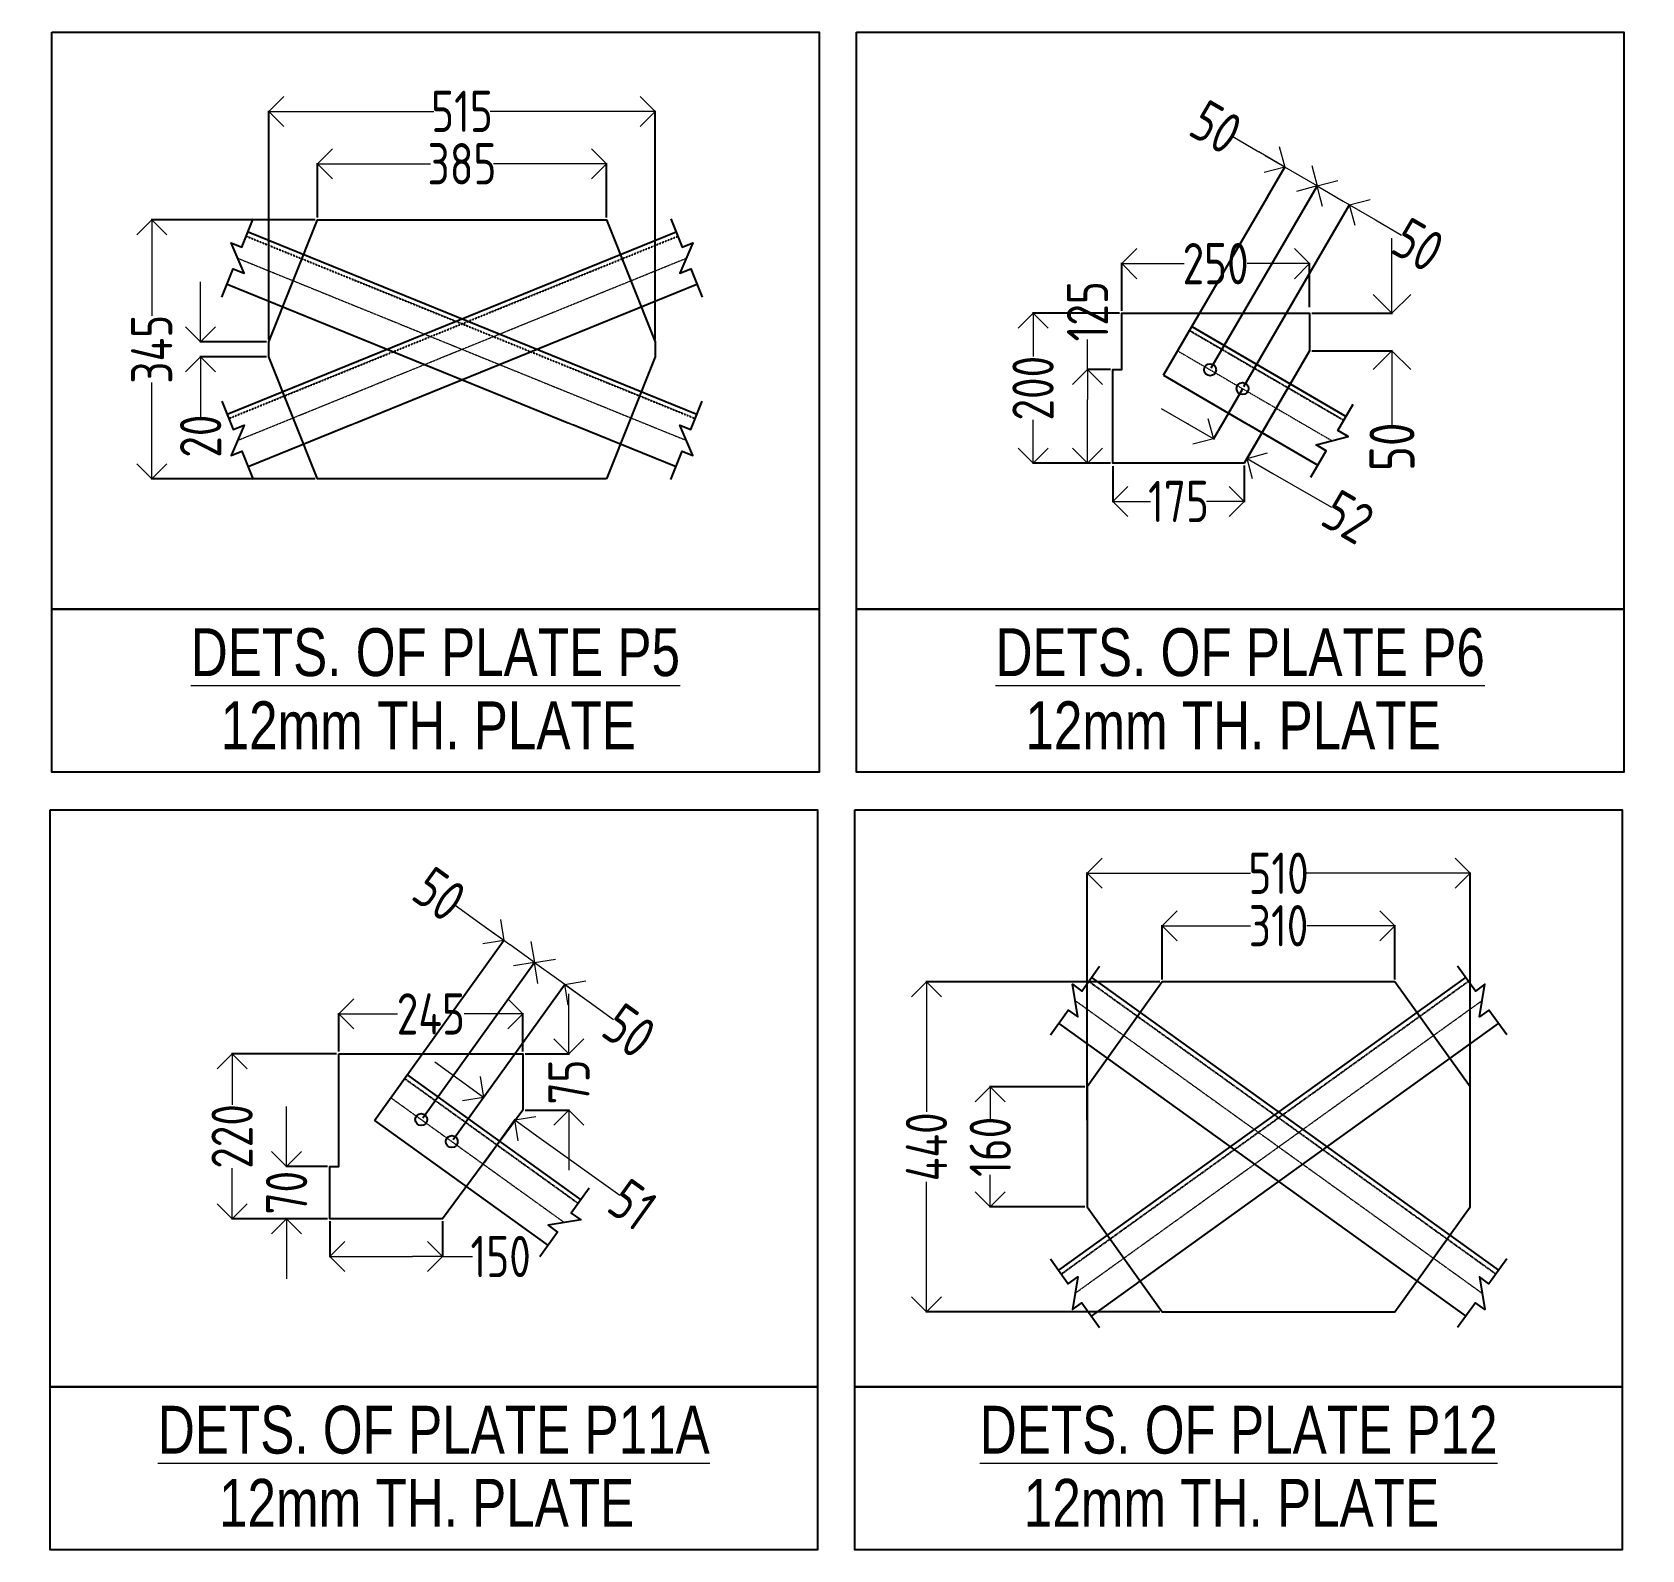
# Model space of a CAD drawing. Header units: millimetres. Extents: x 3470347 to 5996549, y -3470518 to 17149644.
# Drawn here: x 4856062 to 4863779, y 6798747 to 6806026 of the extents above; entities that cross this region are included whole.
import ezdxf
from ezdxf.enums import TextEntityAlignment as Align

# ---------------------------------------------------------------- set-up
doc = ezdxf.new("R2010")
doc.units = ezdxf.units.MM
doc.header["$MEASUREMENT"] = 0
doc.header["$PDMODE"] = 35
doc.header["$PDSIZE"] = -5
doc.linetypes.add('DASHED2', pattern=[0.375, 0.25, -0.125])
doc.linetypes.add('HIDDEN', pattern=[0.375, 0.25, -0.125])
doc.layers.get('0').update_dxf_attribs({"linetype": 'CONTINUOUS', "lineweight": 25})
doc.layers.get('DEFPOINTS').update_dxf_attribs({"linetype": 'CONTINUOUS', "lineweight": 25})
doc.layers.add('lintel', color=2, linetype='CONTINUOUS')
for name, color, linetype, lineweight in [('rDIMension', 1, 'CONTINUOUS', 18), ('rPCC DASH', 9, 'HIDDEN', 15), ('rRCC 1', 3, 'CONTINUOUS', 25), ('rRCC 2', 40, 'CONTINUOUS', 15)]:
    doc.layers.add(name, color=color, linetype=linetype, lineweight=lineweight)
doc.styles.add('DIM', font='geniso.shx', dxfattribs={"width": 0.85})
doc.styles.get("Standard").update_dxf_attribs({"font": ''})
doc.styles.add('TEXT3', font='geniso.shx')
doc.styles.get('Standard').set_extended_font_data('AR CENA')
doc.dimstyles.new('ST-50', dxfattribs={"dimscale": 100, "dimtxt": 2.5, "dimasz": 2, "dimexe": 0.18, "dimexo": 0.0625, "dimgap": 0.2, "dimtad": 0, "dimdec": 0, "dimlfac": 0.5, "dimzin": 0, "dimdsep": 46, "dimtxsty": 'DIM', "dimblk": 'OPEN90', "dimcen": 0.09, "dimclrd": 256, "dimclrt": 7, "dimadec": 0, "dimazin": 0, "dimtfac": 1, "dimtdec": 0, "dimtofl": 0, "dimtmove": 0, "dimatfit": 3, "dimldrblk": 'OPEN90', "dimfxl": 1, "dimtolj": 1, "dimtzin": 0, "dimlwd": -1, "dimarcsym": 0})

# ---------------------------------------------------------------- blocks, each defined once
blk = doc.blocks.new('_Open90')
at = {"color": 0, "linetype": 'ByBlock', "lineweight": -2}
for p, q in [((-0.5, 0.5), (0, 0)), ((0, 0), (-1, 0)), ((0, 0), (-0.5, -0.5))]:
    blk.add_line(p, q, dxfattribs=at)
blk = doc.blocks.new('*D1572')
at = {"layer": 'DEFPOINTS', "color": 0, "linetype": 'ByBlock'}
for p in [(1108567.4, -2127831.9), (1108125.5, -2128521.9), (1108567.4, -2128521.9)]:
    blk.add_point(p, dxfattribs=at)
at = {"layer": 'rDIMension', "color": 0, "lineweight": -2, "ltscale": 0.5}
for p, q in [((1108561.2, -2127831.9), (1108123.7, -2127831.9)), ((1108561.2, -2128521.9), (1108123.7, -2128521.9))]:
    blk.add_line(p, q, dxfattribs=at)
at = {"layer": 'rDIMension', "ltscale": 0.5}
for p, q in [((1108125.5, -2127911.9), (1108125.5, -2128088)), ((1108125.5, -2128441.9), (1108125.5, -2128265.9))]:
    blk.add_line(p, q, dxfattribs=at)
at = {"layer": 'rDIMension', "linetype": 'ByBlock', "xscale": 80, "yscale": 80, "zscale": 80}
for p, rotation in [((1108125.5, -2127831.9), 90), ((1108125.5, -2128521.9), 270)]:
    blk.add_blockref('_Open90', p, dxfattribs=dict(at, rotation=rotation))
at = {"layer": 'rDIMension', "color": 7, "linetype": 'ByBlock', "insert": (1108125.5, -2128176.9), "char_height": 110, "attachment_point": 5, "rotation": 90, "style": 'DIM'}
blk.add_mtext('\\A1;345', dxfattribs=at)
blk = doc.blocks.new('*D1573')
at = {"layer": 'DEFPOINTS', "color": 0, "linetype": 'ByBlock'}
for p in [(1108437.4, -2128156.9), (1108256, -2128196.9), (1108437.4, -2128196.9)]:
    blk.add_point(p, dxfattribs=at)
at = {"layer": 'rDIMension', "ltscale": 0.5}
for p, q in [((1108256, -2128076.9), (1108256, -2127996.9)), ((1108256, -2128276.9), (1108256, -2128356.9))]:
    blk.add_line(p, q, dxfattribs=at)
at = {"layer": 'rDIMension', "color": 0, "lineweight": -2, "ltscale": 0.5}
for p, q in [((1108431.2, -2128156.9), (1108254.2, -2128156.9)), ((1108431.2, -2128196.9), (1108254.2, -2128196.9))]:
    blk.add_line(p, q, dxfattribs=at)
at = {"layer": 'rDIMension', "linetype": 'ByBlock', "xscale": 80, "yscale": 80, "zscale": 80}
for p, rotation in [((1108256, -2128156.9), 270), ((1108256, -2128196.9), 90)]:
    blk.add_blockref('_Open90', p, dxfattribs=dict(at, rotation=rotation))
at = {"layer": 'rDIMension', "color": 7, "linetype": 'ByBlock', "insert": (1108256, -2128408.5), "char_height": 110, "attachment_point": 5, "rotation": 90, "style": 'DIM'}
blk.add_mtext('\\A1;20', dxfattribs=at)
blk = doc.blocks.new('*D1574')
at = {"layer": 'DEFPOINTS', "color": 0, "linetype": 'ByBlock'}
for p in [(1109337.4, -2127682.6), (1108567.4, -2127831.9), (1109337.4, -2127831.9)]:
    blk.add_point(p, dxfattribs=at)
at = {"layer": 'rDIMension', "color": 0, "lineweight": -2, "ltscale": 0.5}
for p, q in [((1108567.4, -2127825.7), (1108567.4, -2127680.8)), ((1109337.4, -2127825.7), (1109337.4, -2127680.8))]:
    blk.add_line(p, q, dxfattribs=at)
at = {"layer": 'rDIMension', "ltscale": 0.5}
for p, q in [((1108647.4, -2127682.6), (1108868.2, -2127682.6)), ((1109257.4, -2127682.6), (1109036.7, -2127682.6))]:
    blk.add_line(p, q, dxfattribs=at)
at = {"layer": 'rDIMension', "linetype": 'ByBlock', "xscale": 80, "yscale": 80, "zscale": 80, "rotation": 180}
blk.add_blockref('_Open90', (1108567.4, -2127682.6), dxfattribs=at)
at = {"layer": 'rDIMension', "linetype": 'ByBlock', "xscale": 80, "yscale": 80, "zscale": 80}
blk.add_blockref('_Open90', (1109337.4, -2127682.6), dxfattribs=at)
at = {"layer": 'rDIMension', "color": 7, "linetype": 'ByBlock', "insert": (1108952.4, -2127682.6), "char_height": 110, "attachment_point": 5, "style": 'DIM'}
blk.add_mtext('\\A1;385', dxfattribs=at)
blk = doc.blocks.new('*D1575')
at = {"layer": 'DEFPOINTS', "color": 0, "linetype": 'ByBlock'}
for p in [(1109467.4, -2127542.8), (1108437.4, -2128156.9), (1109467.4, -2128156.9)]:
    blk.add_point(p, dxfattribs=at)
at = {"layer": 'rDIMension', "color": 0, "lineweight": -2, "ltscale": 0.5}
for p, q in [((1108437.4, -2128150.7), (1108437.4, -2127541)), ((1109467.4, -2128150.7), (1109467.4, -2127541))]:
    blk.add_line(p, q, dxfattribs=at)
at = {"layer": 'rDIMension', "ltscale": 0.5}
for p, q in [((1108517.4, -2127542.8), (1108877.5, -2127542.8)), ((1109387.4, -2127542.8), (1109027.3, -2127542.8))]:
    blk.add_line(p, q, dxfattribs=at)
at = {"layer": 'rDIMension', "linetype": 'ByBlock', "xscale": 80, "yscale": 80, "zscale": 80, "rotation": 180}
blk.add_blockref('_Open90', (1108437.4, -2127542.8), dxfattribs=at)
at = {"layer": 'rDIMension', "linetype": 'ByBlock', "xscale": 80, "yscale": 80, "zscale": 80}
blk.add_blockref('_Open90', (1109467.4, -2127542.8), dxfattribs=at)
at = {"layer": 'rDIMension', "color": 7, "linetype": 'ByBlock', "insert": (1108952.4, -2127542.8), "char_height": 110, "attachment_point": 5, "style": 'DIM'}
blk.add_mtext('\\A1;515', dxfattribs=at)
blk = doc.blocks.new('*D1576')
at = {"layer": 'DEFPOINTS', "color": 0, "linetype": 'ByBlock'}
for p in [(1110710.6, -2128080.7), (1110474, -2128480.7), (1110686.6, -2128480.7)]:
    blk.add_point(p, dxfattribs=at)
at = {"layer": 'rDIMension', "color": 0, "lineweight": -2, "ltscale": 0.5}
for p, q in [((1110704.4, -2128080.7), (1110472.2, -2128080.7)), ((1110680.4, -2128480.7), (1110472.2, -2128480.7))]:
    blk.add_line(p, q, dxfattribs=at)
at = {"layer": 'rDIMension', "ltscale": 0.5}
for p, q in [((1110474, -2128160.7), (1110474, -2128196.4)), ((1110474, -2128400.7), (1110474, -2128365))]:
    blk.add_line(p, q, dxfattribs=at)
at = {"layer": 'rDIMension', "linetype": 'ByBlock', "xscale": 80, "yscale": 80, "zscale": 80}
for p, rotation in [((1110474, -2128080.7), 90), ((1110474, -2128480.7), 270)]:
    blk.add_blockref('_Open90', p, dxfattribs=dict(at, rotation=rotation))
at = {"layer": 'rDIMension', "color": 7, "linetype": 'ByBlock', "insert": (1110474, -2128280.7), "char_height": 110, "attachment_point": 5, "rotation": 90, "style": 'DIM'}
blk.add_mtext('\\A1;200', dxfattribs=at)
blk = doc.blocks.new('*D1577')
at = {"layer": 'DEFPOINTS', "color": 0, "linetype": 'ByBlock'}
for p in [(1110619.2, -2128230.7), (1110686.6, -2128230.7), (1110686.6, -2128480.7)]:
    blk.add_point(p, dxfattribs=at)
at = {"layer": 'rDIMension', "ltscale": 0.5}
for p, q in [((1110619.2, -2128230.7), (1110619.2, -2128150.7)), ((1110619.2, -2128400.7), (1110619.2, -2128310.7))]:
    blk.add_line(p, q, dxfattribs=at)
at = {"layer": 'rDIMension', "color": 0, "lineweight": -2, "ltscale": 0.5}
for p, q in [((1110680.4, -2128230.7), (1110617.4, -2128230.7)), ((1110680.4, -2128480.7), (1110617.4, -2128480.7))]:
    blk.add_line(p, q, dxfattribs=at)
at = {"layer": 'rDIMension', "linetype": 'ByBlock', "xscale": 80, "yscale": 80, "zscale": 80}
for p, rotation in [((1110619.2, -2128230.7), 90), ((1110619.2, -2128480.7), 270)]:
    blk.add_blockref('_Open90', p, dxfattribs=dict(at, rotation=rotation))
at = {"layer": 'rDIMension', "color": 7, "linetype": 'ByBlock', "insert": (1110619.2, -2128075.8), "char_height": 110, "attachment_point": 5, "rotation": 90, "style": 'DIM'}
blk.add_mtext('\\A1;125', dxfattribs=at)
blk = doc.blocks.new('*D1578')
at = {"layer": 'DEFPOINTS', "color": 0, "linetype": 'ByBlock'}
for p in [(1110710.6, -2127948.8), (1110710.6, -2128080.7), (1111210.6, -2128070.7)]:
    blk.add_point(p, dxfattribs=at)
at = {"layer": 'rDIMension', "color": 0, "lineweight": -2, "ltscale": 0.5}
for p, q in [((1110710.6, -2128074.4), (1110710.6, -2127947)), ((1111210.6, -2128064.4), (1111210.6, -2127947))]:
    blk.add_line(p, q, dxfattribs=at)
at = {"layer": 'rDIMension', "ltscale": 0.5}
for p, q in [((1110790.6, -2127948.8), (1110876.3, -2127948.8)), ((1111130.6, -2127948.8), (1111044.9, -2127948.8))]:
    blk.add_line(p, q, dxfattribs=at)
at = {"layer": 'rDIMension', "linetype": 'ByBlock', "xscale": 80, "yscale": 80, "zscale": 80, "rotation": 180}
blk.add_blockref('_Open90', (1110710.6, -2127948.8), dxfattribs=at)
at = {"layer": 'rDIMension', "linetype": 'ByBlock', "xscale": 80, "yscale": 80, "zscale": 80}
blk.add_blockref('_Open90', (1111210.6, -2127948.8), dxfattribs=at)
at = {"layer": 'rDIMension', "color": 7, "linetype": 'ByBlock', "insert": (1110960.6, -2127948.8), "char_height": 110, "attachment_point": 5, "style": 'DIM'}
blk.add_mtext('\\A1;250', dxfattribs=at)
blk = doc.blocks.new('*D1579')
at = {"layer": 'DEFPOINTS', "color": 0, "linetype": 'ByBlock'}
for p in [(1110686.6, -2128482.6), (1111036.6, -2128480.7), (1111036.6, -2128582.6)]:
    blk.add_point(p, dxfattribs=at)
at = {"layer": 'rDIMension', "color": 0, "lineweight": -2, "ltscale": 0.5}
for p, q in [((1110686.6, -2128488.8), (1110686.6, -2128584.4)), ((1111036.6, -2128486.9), (1111036.6, -2128584.4))]:
    blk.add_line(p, q, dxfattribs=at)
at = {"layer": 'rDIMension', "ltscale": 0.5}
for p, q in [((1110766.6, -2128582.6), (1110786.7, -2128582.6)), ((1110956.6, -2128582.6), (1110936.5, -2128582.6))]:
    blk.add_line(p, q, dxfattribs=at)
at = {"layer": 'rDIMension', "linetype": 'ByBlock', "xscale": 80, "yscale": 80, "zscale": 80, "rotation": 180}
blk.add_blockref('_Open90', (1110686.6, -2128582.6), dxfattribs=at)
at = {"layer": 'rDIMension', "linetype": 'ByBlock', "xscale": 80, "yscale": 80, "zscale": 80}
blk.add_blockref('_Open90', (1111036.6, -2128582.6), dxfattribs=at)
at = {"layer": 'rDIMension', "color": 7, "linetype": 'ByBlock', "insert": (1110861.6, -2128582.6), "char_height": 110, "attachment_point": 5, "style": 'DIM'}
blk.add_mtext('\\A1;175', dxfattribs=at)
blk = doc.blocks.new('*D1580')
at = {"layer": 'DEFPOINTS', "color": 0, "linetype": 'ByBlock'}
for p in [(1111210.6, -2128080.7), (1111430.5, -2128080.7), (1111210.6, -2128180.7)]:
    blk.add_point(p, dxfattribs=at)
at = {"layer": 'rDIMension', "ltscale": 0.5}
for p, q in [((1111430.5, -2127980.7), (1111430.5, -2127880.7)), ((1111430.5, -2128280.7), (1111430.5, -2128380.7))]:
    blk.add_line(p, q, dxfattribs=at)
at = {"layer": 'rDIMension', "color": 0, "lineweight": -2, "ltscale": 0.5}
for p, q in [((1111216.9, -2128080.7), (1111432.3, -2128080.7)), ((1111216.9, -2128180.7), (1111432.3, -2128180.7))]:
    blk.add_line(p, q, dxfattribs=at)
at = {"layer": 'rDIMension', "linetype": 'ByBlock', "xscale": 100, "yscale": 100, "zscale": 100}
for p, rotation in [((1111430.5, -2128080.7), 270), ((1111430.5, -2128180.7), 90)]:
    blk.add_blockref('_Open90', p, dxfattribs=dict(at, rotation=rotation))
at = {"layer": 'rDIMension', "color": 7, "linetype": 'ByBlock', "insert": (1111430.5, -2128436.9), "char_height": 120, "attachment_point": 5, "rotation": 90, "style": 'DIM'}
blk.add_mtext('\\A1;50', dxfattribs=at)
blk = doc.blocks.new('*D1581')
at = {"layer": 'DEFPOINTS', "color": 0, "linetype": 'ByBlock'}
for p in [(1111144.6, -2127691.4), (1110859.5, -2128181.3), (1110945.9, -2128231.6)]:
    blk.add_point(p, dxfattribs=at)
at = {"layer": 'rDIMension', "ltscale": 0.5}
for p, q in [((1111075.5, -2127651.2), (1111006.4, -2127610.9)), ((1111300.2, -2127782), (1111369.3, -2127822.2))]:
    blk.add_line(p, q, dxfattribs=at)
at = {"layer": 'rDIMension', "color": 0, "lineweight": -2, "ltscale": 0.5}
for p, q in [((1110862.6, -2128175.9), (1111145.5, -2127689.9)), ((1110949, -2128226.2), (1111232, -2127740.2))]:
    blk.add_line(p, q, dxfattribs=at)
at = {"layer": 'rDIMension', "linetype": 'ByBlock', "xscale": 80, "yscale": 80, "zscale": 80}
for p, rotation in [((1111144.6, -2127691.4), 329.7965058260652), ((1111231.1, -2127741.7), 149.7965058260652)]:
    blk.add_blockref('_Open90', p, dxfattribs=dict(at, rotation=rotation))
at = {"layer": 'rDIMension', "color": 7, "linetype": 'ByBlock', "insert": (1110961.8, -2127585), "char_height": 110, "attachment_point": 5, "rotation": 329.7965, "style": 'DIM'}
blk.add_mtext('\\A1;50', dxfattribs=at)
blk = doc.blocks.new('*D1582')
at = {"layer": 'DEFPOINTS', "color": 0, "linetype": 'ByBlock'}
for p in [(1111317.5, -2127792), (1110945.9, -2128231.6), (1111032.3, -2128281.9)]:
    blk.add_point(p, dxfattribs=at)
at = {"layer": 'rDIMension', "ltscale": 0.5}
for p, q in [((1111161.9, -2127701.5), (1111092.8, -2127661.2)), ((1111386.6, -2127832.3), (1111455.8, -2127872.5))]:
    blk.add_line(p, q, dxfattribs=at)
at = {"layer": 'rDIMension', "color": 0, "lineweight": -2, "ltscale": 0.5}
for p, q in [((1110949, -2128226.2), (1111232, -2127740.2)), ((1111035.5, -2128276.5), (1111318.4, -2127790.5))]:
    blk.add_line(p, q, dxfattribs=at)
at = {"layer": 'rDIMension', "linetype": 'ByBlock', "xscale": 80, "yscale": 80, "zscale": 80}
for p, rotation in [((1111231.1, -2127741.7), 329.7965058284589), ((1111317.5, -2127792), 149.7965058284589)]:
    blk.add_blockref('_Open90', p, dxfattribs=dict(at, rotation=rotation))
at = {"layer": 'rDIMension', "color": 7, "linetype": 'ByBlock', "insert": (1111500.3, -2127898.5), "char_height": 110, "attachment_point": 5, "rotation": 329.7965, "style": 'DIM'}
blk.add_mtext('\\A1;50', dxfattribs=at)
blk = doc.blocks.new('*D1616')
at = {"layer": 'DEFPOINTS', "color": 0, "linetype": 'ByBlock'}
for p in [(1108624.4, -2130055.1), (1108339.8, -2130495.1), (1108600.4, -2130495.1)]:
    blk.add_point(p, dxfattribs=at)
at = {"layer": 'rDIMension', "color": 0, "lineweight": -2, "ltscale": 0.5}
for p, q in [((1108618.2, -2130055.1), (1108338, -2130055.1)), ((1108594.2, -2130495.1), (1108338, -2130495.1))]:
    blk.add_line(p, q, dxfattribs=at)
at = {"layer": 'rDIMension', "ltscale": 0.5}
for p, q in [((1108339.8, -2130135.1), (1108339.8, -2130190.8)), ((1108339.8, -2130415.1), (1108339.8, -2130359.4))]:
    blk.add_line(p, q, dxfattribs=at)
at = {"layer": 'rDIMension', "linetype": 'ByBlock', "xscale": 80, "yscale": 80, "zscale": 80}
for p, rotation in [((1108339.8, -2130055.1), 90), ((1108339.8, -2130495.1), 270)]:
    blk.add_blockref('_Open90', p, dxfattribs=dict(at, rotation=rotation))
at = {"layer": 'rDIMension', "color": 7, "linetype": 'ByBlock', "insert": (1108339.8, -2130275.1), "char_height": 110, "attachment_point": 5, "rotation": 90, "style": 'DIM'}
blk.add_mtext('\\A1;220', dxfattribs=at)
blk = doc.blocks.new('*D1617')
at = {"layer": 'DEFPOINTS', "color": 0, "linetype": 'ByBlock'}
for p in [(1108485, -2130355.1), (1108600.4, -2130355.1), (1108600.4, -2130495.1)]:
    blk.add_point(p, dxfattribs=at)
at = {"layer": 'rDIMension', "ltscale": 0.5}
for p, q in [((1108485, -2130275.1), (1108485, -2130195.1)), ((1108485, -2130575.1), (1108485, -2130655.1))]:
    blk.add_line(p, q, dxfattribs=at)
at = {"layer": 'rDIMension', "color": 0, "lineweight": -2, "ltscale": 0.5}
for p, q in [((1108594.2, -2130355.1), (1108483.2, -2130355.1)), ((1108594.2, -2130495.1), (1108483.2, -2130495.1))]:
    blk.add_line(p, q, dxfattribs=at)
at = {"layer": 'rDIMension', "linetype": 'ByBlock', "xscale": 80, "yscale": 80, "zscale": 80}
for p, rotation in [((1108485, -2130355.1), 270), ((1108485, -2130495.1), 90)]:
    blk.add_blockref('_Open90', p, dxfattribs=dict(at, rotation=rotation))
at = {"layer": 'rDIMension', "color": 7, "linetype": 'ByBlock', "insert": (1108485, -2130425.1), "char_height": 110, "attachment_point": 5, "rotation": 90, "style": 'DIM'}
blk.add_mtext('\\A1;70', dxfattribs=at)
blk = doc.blocks.new('*D1618')
at = {"layer": 'DEFPOINTS', "color": 0, "linetype": 'ByBlock'}
for p in [(1108600.4, -2130495.1), (1108900.4, -2130495.1), (1108900.4, -2130595.2)]:
    blk.add_point(p, dxfattribs=at)
at = {"layer": 'rDIMension', "color": 0, "lineweight": -2, "ltscale": 0.5}
for p, q in [((1108600.4, -2130501.4), (1108600.4, -2130597)), ((1108900.4, -2130501.4), (1108900.4, -2130597))]:
    blk.add_line(p, q, dxfattribs=at)
at = {"layer": 'rDIMension', "ltscale": 0.5}
for p, q in [((1108680.4, -2130595.2), (1108820.4, -2130595.2)), ((1108900.4, -2130595.2), (1108980.4, -2130595.2))]:
    blk.add_line(p, q, dxfattribs=at)
at = {"layer": 'rDIMension', "linetype": 'ByBlock', "xscale": 80, "yscale": 80, "zscale": 80, "rotation": 180}
blk.add_blockref('_Open90', (1108600.4, -2130595.2), dxfattribs=at)
at = {"layer": 'rDIMension', "linetype": 'ByBlock', "xscale": 80, "yscale": 80, "zscale": 80}
blk.add_blockref('_Open90', (1108900.4, -2130595.2), dxfattribs=at)
at = {"layer": 'rDIMension', "color": 7, "linetype": 'ByBlock', "insert": (1109055.4, -2130595.2), "char_height": 110, "attachment_point": 5, "style": 'DIM'}
blk.add_mtext('\\A1;150', dxfattribs=at)
blk = doc.blocks.new('*D1619')
at = {"layer": 'DEFPOINTS', "color": 0, "linetype": 'ByBlock'}
for p in [(1109114.4, -2129948.5), (1108624.4, -2130055.1), (1109114.4, -2130055.1)]:
    blk.add_point(p, dxfattribs=at)
at = {"layer": 'rDIMension', "color": 0, "lineweight": -2, "ltscale": 0.5}
for p, q in [((1108624.4, -2130048.9), (1108624.4, -2129946.7)), ((1109114.4, -2130048.9), (1109114.4, -2129946.7))]:
    blk.add_line(p, q, dxfattribs=at)
at = {"layer": 'rDIMension', "ltscale": 0.5}
for p, q in [((1108704.4, -2129948.5), (1108780.5, -2129948.5)), ((1109034.4, -2129948.5), (1108958.4, -2129948.5))]:
    blk.add_line(p, q, dxfattribs=at)
at = {"layer": 'rDIMension', "linetype": 'ByBlock', "xscale": 80, "yscale": 80, "zscale": 80, "rotation": 180}
blk.add_blockref('_Open90', (1108624.4, -2129948.5), dxfattribs=at)
at = {"layer": 'rDIMension', "linetype": 'ByBlock', "xscale": 80, "yscale": 80, "zscale": 80}
blk.add_blockref('_Open90', (1109114.4, -2129948.5), dxfattribs=at)
at = {"layer": 'rDIMension', "color": 7, "linetype": 'ByBlock', "insert": (1108869.4, -2129948.5), "char_height": 110, "attachment_point": 5, "style": 'DIM'}
blk.add_mtext('\\A1;245', dxfattribs=at)
blk = doc.blocks.new('*D1620')
at = {"layer": 'DEFPOINTS', "color": 0, "linetype": 'ByBlock'}
for p in [(1109064.1, -2129753), (1108762.8, -2130171.9), (1108844, -2130230.3)]:
    blk.add_point(p, dxfattribs=at)
at = {"layer": 'rDIMension', "ltscale": 0.5}
for p, q in [((1108999.1, -2129706.3), (1108934.2, -2129659.6)), ((1109210.2, -2129858.1), (1109275.2, -2129904.8))]:
    blk.add_line(p, q, dxfattribs=at)
at = {"layer": 'rDIMension', "color": 0, "lineweight": -2, "ltscale": 0.5}
for p, q in [((1108766.4, -2130166.8), (1109065.1, -2129751.5)), ((1108847.6, -2130225.2), (1109146.3, -2129809.9))]:
    blk.add_line(p, q, dxfattribs=at)
at = {"layer": 'rDIMension', "linetype": 'ByBlock', "xscale": 80, "yscale": 80, "zscale": 80}
for p, rotation in [((1109064.1, -2129753), 324.2735827757756), ((1109145.3, -2129811.4), 144.2735827757756)]:
    blk.add_blockref('_Open90', p, dxfattribs=dict(at, rotation=rotation))
at = {"layer": 'rDIMension', "color": 7, "linetype": 'ByBlock', "insert": (1108892.3, -2129629.5), "char_height": 110, "attachment_point": 5, "rotation": 324.2736, "style": 'DIM'}
blk.add_mtext('\\A1;50', dxfattribs=at)
blk = doc.blocks.new('*D1621')
at = {"layer": 'DEFPOINTS', "color": 0, "linetype": 'ByBlock'}
for p in [(1109226.5, -2129869.8), (1108844, -2130230.3), (1108925.2, -2130288.7)]:
    blk.add_point(p, dxfattribs=at)
at = {"layer": 'rDIMension', "ltscale": 0.5}
for p, q in [((1109080.3, -2129764.7), (1109015.4, -2129718)), ((1109291.4, -2129916.5), (1109356.3, -2129963.2))]:
    blk.add_line(p, q, dxfattribs=at)
at = {"layer": 'rDIMension', "color": 0, "lineweight": -2, "ltscale": 0.5}
for p, q in [((1108847.6, -2130225.2), (1109146.3, -2129809.9)), ((1108928.8, -2130283.6), (1109227.5, -2129868.3))]:
    blk.add_line(p, q, dxfattribs=at)
at = {"layer": 'rDIMension', "linetype": 'ByBlock', "xscale": 80, "yscale": 80, "zscale": 80}
for p, rotation in [((1109145.3, -2129811.4), 324.2735827757756), ((1109226.5, -2129869.8), 144.2735827757756)]:
    blk.add_blockref('_Open90', p, dxfattribs=dict(at, rotation=rotation))
at = {"layer": 'rDIMension', "color": 7, "linetype": 'ByBlock', "insert": (1109398.2, -2129993.3), "char_height": 110, "attachment_point": 5, "rotation": 324.2736, "style": 'DIM'}
blk.add_mtext('\\A1;50', dxfattribs=at)
blk = doc.blocks.new('*D1622')
at = {"layer": 'DEFPOINTS', "color": 0, "linetype": 'ByBlock'}
for p in [(1110818.4, -2129862.9), (1110190, -2130742.9), (1110818.4, -2130742.9)]:
    blk.add_point(p, dxfattribs=at)
at = {"layer": 'rDIMension', "color": 0, "lineweight": -2, "ltscale": 0.5}
for p, q in [((1110812.1, -2129862.9), (1110188.2, -2129862.9)), ((1110812.1, -2130742.9), (1110188.2, -2130742.9))]:
    blk.add_line(p, q, dxfattribs=at)
at = {"layer": 'rDIMension', "ltscale": 0.5}
for p, q in [((1110190, -2129942.9), (1110190, -2130209.3)), ((1110190, -2130662.9), (1110190, -2130396.5))]:
    blk.add_line(p, q, dxfattribs=at)
at = {"layer": 'rDIMension', "linetype": 'ByBlock', "xscale": 80, "yscale": 80, "zscale": 80}
for p, rotation in [((1110190, -2129862.9), 90), ((1110190, -2130742.9), 270)]:
    blk.add_blockref('_Open90', p, dxfattribs=dict(at, rotation=rotation))
at = {"layer": 'rDIMension', "color": 7, "linetype": 'ByBlock', "insert": (1110190, -2130302.9), "char_height": 110, "attachment_point": 5, "rotation": 90, "style": 'DIM'}
blk.add_mtext('\\A1;440', dxfattribs=at)
blk = doc.blocks.new('*D1623')
at = {"layer": 'DEFPOINTS', "color": 0, "linetype": 'ByBlock'}
for p in [(1110618.4, -2130142.9), (1110360, -2130462.9), (1110618.4, -2130462.9)]:
    blk.add_point(p, dxfattribs=at)
at = {"layer": 'rDIMension', "color": 0, "lineweight": -2, "ltscale": 0.5}
for p, q in [((1110612.1, -2130142.9), (1110358.2, -2130142.9)), ((1110612.1, -2130462.9), (1110358.2, -2130462.9))]:
    blk.add_line(p, q, dxfattribs=at)
at = {"layer": 'rDIMension', "ltscale": 0.5}
for p, q in [((1110360, -2130222.9), (1110360, -2130228)), ((1110360, -2130382.9), (1110360, -2130377.8))]:
    blk.add_line(p, q, dxfattribs=at)
at = {"layer": 'rDIMension', "linetype": 'ByBlock', "xscale": 80, "yscale": 80, "zscale": 80}
for p, rotation in [((1110360, -2130142.9), 90), ((1110360, -2130462.9), 270)]:
    blk.add_blockref('_Open90', p, dxfattribs=dict(at, rotation=rotation))
at = {"layer": 'rDIMension', "color": 7, "linetype": 'ByBlock', "insert": (1110360, -2130302.9), "char_height": 110, "attachment_point": 5, "rotation": 90, "style": 'DIM'}
blk.add_mtext('\\A1;160', dxfattribs=at)
blk = doc.blocks.new('*D1624')
at = {"layer": 'DEFPOINTS', "color": 0, "linetype": 'ByBlock'}
for p in [(1111438.4, -2129713.5), (1110818.4, -2129862.9), (1111438.4, -2129862.9)]:
    blk.add_point(p, dxfattribs=at)
at = {"layer": 'rDIMension', "color": 0, "lineweight": -2, "ltscale": 0.5}
for p, q in [((1110818.4, -2129856.7), (1110818.4, -2129711.7)), ((1111438.4, -2129856.7), (1111438.4, -2129711.7))]:
    blk.add_line(p, q, dxfattribs=at)
at = {"layer": 'rDIMension', "ltscale": 0.5}
for p, q in [((1110898.4, -2129713.5), (1111053.5, -2129713.5)), ((1111358.4, -2129713.5), (1111203.3, -2129713.5))]:
    blk.add_line(p, q, dxfattribs=at)
at = {"layer": 'rDIMension', "linetype": 'ByBlock', "xscale": 80, "yscale": 80, "zscale": 80, "rotation": 180}
blk.add_blockref('_Open90', (1110818.4, -2129713.5), dxfattribs=at)
at = {"layer": 'rDIMension', "linetype": 'ByBlock', "xscale": 80, "yscale": 80, "zscale": 80}
blk.add_blockref('_Open90', (1111438.4, -2129713.5), dxfattribs=at)
at = {"layer": 'rDIMension', "color": 7, "linetype": 'ByBlock', "insert": (1111128.4, -2129713.5), "char_height": 110, "attachment_point": 5, "style": 'DIM'}
blk.add_mtext('\\A1;310', dxfattribs=at)
blk = doc.blocks.new('*D1625')
at = {"layer": 'DEFPOINTS', "color": 0, "linetype": 'ByBlock'}
for p in [(1111638.4, -2129573.7), (1110618.4, -2130237.9), (1111638.4, -2130237.9)]:
    blk.add_point(p, dxfattribs=at)
at = {"layer": 'rDIMension', "color": 0, "lineweight": -2, "ltscale": 0.5}
for p, q in [((1110618.4, -2130231.7), (1110618.4, -2129571.9)), ((1111638.4, -2130231.7), (1111638.4, -2129571.9))]:
    blk.add_line(p, q, dxfattribs=at)
at = {"layer": 'rDIMension', "ltscale": 0.5}
for p, q in [((1110698.4, -2129573.7), (1111053.5, -2129573.7)), ((1111558.4, -2129573.7), (1111203.3, -2129573.7))]:
    blk.add_line(p, q, dxfattribs=at)
at = {"layer": 'rDIMension', "linetype": 'ByBlock', "xscale": 80, "yscale": 80, "zscale": 80, "rotation": 180}
blk.add_blockref('_Open90', (1110618.4, -2129573.7), dxfattribs=at)
at = {"layer": 'rDIMension', "linetype": 'ByBlock', "xscale": 80, "yscale": 80, "zscale": 80}
blk.add_blockref('_Open90', (1111638.4, -2129573.7), dxfattribs=at)
at = {"layer": 'rDIMension', "color": 7, "linetype": 'ByBlock', "insert": (1111128.4, -2129573.7), "char_height": 110, "attachment_point": 5, "style": 'DIM'}
blk.add_mtext('\\A1;510', dxfattribs=at)
blk = doc.blocks.new('*D1630')
at = {"layer": 'DEFPOINTS', "color": 0, "linetype": 'ByBlock'}
for p in [(1109114.4, -2130055.1), (1109114.4, -2130205.1), (1109237.3, -2130205.1)]:
    blk.add_point(p, dxfattribs=at)
at = {"layer": 'rDIMension', "ltscale": 0.5}
for p, q in [((1109237.3, -2129975.1), (1109237.3, -2129895.1)), ((1109237.3, -2130285.1), (1109237.3, -2130365.1))]:
    blk.add_line(p, q, dxfattribs=at)
at = {"layer": 'rDIMension', "color": 0, "lineweight": -2, "ltscale": 0.5}
for p, q in [((1109120.7, -2130055.1), (1109239.1, -2130055.1)), ((1109120.7, -2130205.1), (1109239.1, -2130205.1))]:
    blk.add_line(p, q, dxfattribs=at)
at = {"layer": 'rDIMension', "linetype": 'ByBlock', "xscale": 80, "yscale": 80, "zscale": 80}
for p, rotation in [((1109237.3, -2130055.1), 270), ((1109237.3, -2130205.1), 90)]:
    blk.add_blockref('_Open90', p, dxfattribs=dict(at, rotation=rotation))
at = {"layer": 'rDIMension', "color": 7, "linetype": 'ByBlock', "insert": (1109237.3, -2130130.1), "char_height": 110, "attachment_point": 5, "rotation": 90, "style": 'DIM'}
blk.add_mtext('\\A1;75', dxfattribs=at)
blk = doc.blocks.new('*D1647')
at = {"layer": 'DEFPOINTS', "color": 0, "linetype": 'ByBlock'}
for p in [(1111034.2, -2128278.6), (1111123.7, -2128330.5), (1111044.2, -2128467.7)]:
    blk.add_point(p, dxfattribs=at)
at = {"layer": 'rDIMension', "color": 0, "lineweight": -2, "ltscale": 0.5}
for p, q in [((1111031.1, -2128284.1), (1110953.8, -2128417.3)), ((1111120.6, -2128335.9), (1111043.3, -2128469.2))]:
    blk.add_line(p, q, dxfattribs=at)
at = {"layer": 'rDIMension', "ltscale": 0.5}
for p, q in [((1110885.5, -2128375.6), (1110816.3, -2128335.5)), ((1111113.4, -2128507.8), (1111269, -2128598.1))]:
    blk.add_line(p, q, dxfattribs=at)
at = {"layer": 'rDIMension', "linetype": 'ByBlock', "xscale": 80, "yscale": 80, "zscale": 80}
for p, rotation in [((1110954.7, -2128415.8), 329.8862668489239), ((1111044.2, -2128467.7), 149.8862668489239)]:
    blk.add_blockref('_Open90', p, dxfattribs=dict(at, rotation=rotation))
at = {"layer": 'rDIMension', "color": 7, "linetype": 'ByBlock', "insert": (1111313.6, -2128623.9), "char_height": 110, "attachment_point": 5, "rotation": 329.8863, "style": 'DIM'}
blk.add_mtext('\\A1;52', dxfattribs=at)
blk = doc.blocks.new('*D1652')
at = {"layer": 'DEFPOINTS', "color": 0, "linetype": 'ByBlock'}
for p in [(1109093.2, -2130230.9), (1108925.2, -2130288.7), (1109008.5, -2130348.6)]:
    blk.add_point(p, dxfattribs=at)
at = {"layer": 'rDIMension', "ltscale": 0.5}
for p, q in [((1108944.9, -2130124.2), (1108880, -2130077.5)), ((1109158.2, -2130277.6), (1109372.8, -2130432))]:
    blk.add_line(p, q, dxfattribs=at)
at = {"layer": 'rDIMension', "color": 0, "lineweight": -2, "ltscale": 0.5}
for p, q in [((1108928.8, -2130283.6), (1109010.9, -2130169.5)), ((1109012.2, -2130343.6), (1109094.3, -2130229.4))]:
    blk.add_line(p, q, dxfattribs=at)
at = {"layer": 'rDIMension', "linetype": 'ByBlock', "xscale": 80, "yscale": 80, "zscale": 80}
for p, rotation in [((1109009.9, -2130170.9), 324.2735827759274), ((1109093.2, -2130230.9), 144.2735827759275)]:
    blk.add_blockref('_Open90', p, dxfattribs=dict(at, rotation=rotation))
at = {"layer": 'rDIMension', "color": 7, "linetype": 'ByBlock', "insert": (1109407.1, -2130456.6), "char_height": 110, "attachment_point": 5, "rotation": 324.2736, "style": 'DIM'}
blk.add_mtext('\\A1;51', dxfattribs=at)
blk = doc.blocks.new('BRP')
at = {"color": 5, "linetype": 'DASHED2', "ltscale": 0.25}
for p, q in [((1108330.9, -2128361.4), (1109527.2, -2127875.5)), ((1108377.7, -2127875.5), (1109574, -2128361.4)), ((1110891.2, -2128126.9), (1111302.4, -2128366.2)), ((1110549.5, -2130641.7), (1111634.1, -2129861.6)), ((1110622.7, -2129861.6), (1111707.3, -2130641.7)), ((1108799.6, -2130120.7), (1109262.3, -2130453.5))]:
    blk.add_line(p, q, dxfattribs=at)
at = {"layer": 'lintel', "color": 5, "linetype": 'ByBlock'}
for p, q in [((1108326.5, -2128350.3), (1109522.7, -2127864.3)), ((1108382.2, -2127864.3), (1109578.4, -2128350.3)), ((1108326.5, -2128003.6), (1109522.7, -2128489.6)), ((1108382.2, -2128489.6), (1109578.4, -2128003.6)), ((1110821.7, -2128246.1), (1110897.2, -2128116.5)), ((1110897.2, -2128116.5), (1111308.4, -2128355.8)), ((1110821.7, -2128246.1), (1111232.9, -2128485.5)), ((1110542.5, -2130631.9), (1111627.1, -2129851.8)), ((1110629.7, -2129851.8), (1111714.3, -2130631.9)), ((1110542.5, -2129973.9), (1111627.1, -2130754)), ((1110629.7, -2130754), (1111714.3, -2129973.9)), ((1108719, -2130232.8), (1108806.6, -2130111)), ((1108806.6, -2130111), (1109269.3, -2130443.8)), ((1108719, -2130232.8), (1109181.7, -2130565.6))]:
    blk.add_line(p, q, dxfattribs=at)
at = {"layer": 'lintel', "color": 1, "linetype": 'ByBlock'}
for points in [[(1107859.2, -2127331.8), (1109903.8, -2127331.8), (1109903.8, -2128869.9), (1107859.2, -2128869.9)], [(1110003.8, -2127331.8), (1112048.3, -2127331.8), (1112048.3, -2128869.9), (1110003.8, -2128869.9)], [(1107859.2, -2128869.9), (1109903.8, -2128869.9), (1109903.8, -2129304.4), (1107859.2, -2129304.4)], [(1110003.8, -2128869.9), (1112048.3, -2128869.9), (1112048.3, -2129304.4), (1110003.8, -2129304.4)], [(1107855, -2129404.4), (1109899.5, -2129404.4), (1109899.5, -2130942.5), (1107855, -2130942.5)], [(1109999.5, -2129404.4), (1112044, -2129404.4), (1112044, -2130942.5), (1109999.5, -2130942.5)], [(1107855, -2130942.5), (1109899.5, -2130942.5), (1109899.5, -2131377), (1107855, -2131377)], [(1109999.5, -2130942.5), (1112044, -2130942.5), (1112044, -2131377), (1109999.5, -2131377)]]:
    blk.add_lwpolyline(points, close=True, dxfattribs=at)
at = {"layer": 'lintel', "color": 5, "linetype": 'ByBlock'}
for points in [[(1108312.5, -2128038.4), (1108342.7, -2127962.9), (1108371.7, -2127974.5), (1108336.9, -2127893.4), (1108365.9, -2127905), (1108396.1, -2127829.5)], [(1109508.8, -2127829.5), (1109539, -2127905), (1109567.9, -2127893.4), (1109533.2, -2127974.5), (1109562.1, -2127962.9), (1109592.3, -2128038.4)], [(1108312.5, -2128315.5), (1108342.7, -2128391), (1108371.7, -2128379.4), (1108336.9, -2128460.4), (1108365.9, -2128448.9), (1108396.1, -2128524.4)], [(1109508.8, -2128524.4), (1109539, -2128448.9), (1109567.9, -2128460.4), (1109533.2, -2128379.4), (1109562.1, -2128391), (1109592.3, -2128315.5)], [(1111214.1, -2128517.9), (1111255, -2128447.6), (1111228.1, -2128431.9), (1111313.3, -2128409.4), (1111286.4, -2128393.7), (1111327.3, -2128323.4)], [(1110520.7, -2130004.4), (1110568, -2129938.2), (1110593.3, -2129956.3), (1110578.8, -2129869.4), (1110604.2, -2129887.5), (1110651.5, -2129821.3)], [(1111736.1, -2130004.4), (1111688.8, -2129938.2), (1111663.4, -2129956.3), (1111677.9, -2129869.4), (1111652.6, -2129887.5), (1111605.3, -2129821.3)], [(1109291.2, -2130413.4), (1109243.7, -2130479.4), (1109269, -2130497.6), (1109182, -2130511.8), (1109207.3, -2130530), (1109159.8, -2130596)], [(1110520.7, -2130601.4), (1110568, -2130667.6), (1110593.3, -2130649.5), (1110578.8, -2130736.4), (1110604.2, -2130718.3), (1110651.5, -2130784.5)], [(1111736.1, -2130601.4), (1111688.8, -2130667.6), (1111663.4, -2130649.5), (1111677.9, -2130736.4), (1111652.6, -2130718.3), (1111605.3, -2130784.5)]]:
    blk.add_lwpolyline(points, dxfattribs=at)
at = {"layer": 'lintel', "color": 4, "linetype": 'ByBlock'}
for points in [[(1109337.4, -2128521.9), (1108567.4, -2128521.9), (1108437.4, -2128196.9), (1108437.4, -2128156.9), (1108567.4, -2127831.9), (1109337.4, -2127831.9), (1109467.4, -2128156.9), (1109467.4, -2128196.9)], [(1111210.6, -2128180.7), (1111036.6, -2128480.7), (1110686.6, -2128480.7), (1110686.6, -2128230.7), (1110710.6, -2128230.7), (1110710.6, -2128080.7), (1111210.6, -2128080.7)], [(1111438.4, -2129862.9), (1110818.4, -2129862.9), (1110618.4, -2130142.9), (1110618.4, -2130462.9), (1110818.4, -2130742.9), (1111438.4, -2130742.9), (1111638.4, -2130462.9), (1111638.4, -2130142.9)], [(1108624.4, -2130055.1), (1109114.4, -2130055.1), (1109114.4, -2130205.1), (1108900.4, -2130495.1), (1108600.4, -2130495.1), (1108600.4, -2130355.1), (1108624.4, -2130355.1)]]:
    blk.add_lwpolyline(points, close=True, dxfattribs=at)
at = {"layer": 'rPCC DASH', "linetype": 'DASHED2', "ltscale": 0.35}
for p, q in [((1108354.3, -2128419.9), (1109550.6, -2127934)), ((1108354.3, -2127934), (1109550.6, -2128419.9)), ((1110859.5, -2128181.3), (1111270.7, -2128420.7)), ((1110586.1, -2130693), (1111670.7, -2129912.8)), ((1110586.1, -2129912.8), (1111670.7, -2130693)), ((1108762.8, -2130171.9), (1109225.5, -2130504.7))]:
    blk.add_line(p, q, dxfattribs=at)
at = {"layer": 'rRCC 1', "color": 40, "true_color": 0xf8d731}
for centre in [(1110945.9, -2128231.6), (1111032.3, -2128281.9), (1108844, -2130230.3), (1108925.2, -2130288.7)]:
    blk.add_circle(centre, 16, dxfattribs=at)
at = {"layer": 'rRCC 2', "width": 0.8}
for s, p in [('%%UDETS. OF PLATE P5', (1108881.5, -2128984.3)), ('%%UDETS. OF PLATE P6', (1111026, -2128984.3)), ('12mm TH. PLATE ', (1108881.5, -2129179.2)), ('12mm TH. PLATE ', (1111026, -2129179.2)), ('%%UDETS. OF PLATE P11A', (1108877.2, -2131056.8)), ('%%UDETS. OF PLATE P12', (1111021.8, -2131056.8)), ('12mm TH. PLATE ', (1108877.2, -2131251.7)), ('12mm TH. PLATE ', (1111021.8, -2131251.7))]:
    blk.add_text(s, height=127.5, dxfattribs=at).set_placement(p, align=Align.MIDDLE_CENTER)
at = {"layer": 'rDIMension', "ltscale": 0.5}
for base, p1, p2, picture, middle in [((1109467.4, -2127542.8), (1108437.4, -2128156.9), (1109467.4, -2128156.9), '*D1575', (1108952.4, -2127542.8)), ((1109337.4, -2127682.6), (1108567.4, -2127831.9), (1109337.4, -2127831.9), '*D1574', (1108952.4, -2127682.6)), ((1110710.6, -2127948.8), (1111210.6, -2128070.7), (1110710.6, -2128080.7), '*D1578', (1110960.6, -2127948.8)), ((1111036.6, -2128582.6), (1110686.6, -2128482.6), (1111036.6, -2128480.7), '*D1579', (1110861.6, -2128582.6)), ((1111638.4, -2129573.7), (1110618.4, -2130237.9), (1111638.4, -2130237.9), '*D1625', (1111128.4, -2129573.7)), ((1111438.4, -2129713.5), (1110818.4, -2129862.9), (1111438.4, -2129862.9), '*D1624', (1111128.4, -2129713.5)), ((1109114.4, -2129948.5), (1108624.4, -2130055.1), (1109114.4, -2130055.1), '*D1619', (1108869.4, -2129948.5)), ((1108900.4, -2130595.2), (1108600.4, -2130495.1), (1108900.4, -2130495.1), '*D1618', (1109055.4, -2130595.2))]:
    dim = blk.add_linear_dim(base=base, p1=p1, p2=p2, dimstyle='ST-50', override={"dimtxt": 1.1, "dimasz": 0.8, "dimexe": 0.018, "dimgap": 0.001, "dimblk": 'Open90'}, dxfattribs=at)
    dim.commit()
    dim.dimension.update_dxf_attribs({"geometry": picture, "text_midpoint": middle})
for p1, p2, distance, picture, middle in [((1110945.9, -2128231.6), (1110859.5, -2128181.3), -566.8, '*D1581', (1110961.8, -2127585)), ((1110945.9, -2128231.6), (1111032.3, -2128281.9), 566.8, '*D1582', (1111500.3, -2127898.5)), ((1108844, -2130230.3), (1108762.8, -2130171.9), -516, '*D1620', (1108892.3, -2129629.5)), ((1108844, -2130230.3), (1108925.2, -2130288.7), 516, '*D1621', (1109398.2, -2129993.3))]:
    dim = blk.add_aligned_dim(p1=p1, p2=p2, distance=distance, dimstyle='ST-50', override={"dimtxt": 1.1, "dimasz": 0.8, "dimexe": 0.018, "dimgap": 0.001, "dimblk": 'Open90'}, dxfattribs=at)
    dim.commit()
    dim.dimension.update_dxf_attribs({"geometry": picture, "text_midpoint": middle})
for base, p1, p2, picture, middle in [((1108125.5, -2128521.9), (1108567.4, -2127831.9), (1108567.4, -2128521.9), '*D1572', (1108125.5, -2128176.9)), ((1110619.2, -2128230.7), (1110686.6, -2128480.7), (1110686.6, -2128230.7), '*D1577', (1110619.2, -2128075.8)), ((1110474, -2128480.7), (1110710.6, -2128080.7), (1110686.6, -2128480.7), '*D1576', (1110474, -2128280.7)), ((1110190, -2130742.9), (1110818.4, -2129862.9), (1110818.4, -2130742.9), '*D1622', (1110190, -2130302.9)), ((1109237.3, -2130205.1), (1109114.4, -2130055.1), (1109114.4, -2130205.1), '*D1630', (1109237.3, -2130130.1)), ((1108339.8, -2130495.1), (1108624.4, -2130055.1), (1108600.4, -2130495.1), '*D1616', (1108339.8, -2130275.1)), ((1108485, -2130355.1), (1108600.4, -2130495.1), (1108600.4, -2130355.1), '*D1617', (1108485, -2130425.1))]:
    dim = blk.add_linear_dim(base=base, p1=p1, p2=p2, angle=90, dimstyle='ST-50', override={"dimtxt": 1.1, "dimasz": 0.8, "dimexe": 0.018, "dimgap": 0.001, "dimblk": 'Open90'}, dxfattribs=at)
    dim.commit()
    dim.dimension.update_dxf_attribs({"geometry": picture, "text_midpoint": middle})
for base, p1, p2, angle, override, picture, middle, dimtype in [((1111430.5, -2128080.7), (1111210.6, -2128180.7), (1111210.6, -2128080.7), 90, {"dimtxt": 1.2, "dimasz": 1, "dimexe": 0.018, "dimgap": 0.001, "dimblk": 'Open90'}, '*D1580', (1111430.5, -2128436.9), 128), ((1108256, -2128196.9), (1108437.4, -2128156.9), (1108437.4, -2128196.9), 90, {"dimtxt": 1.1, "dimasz": 0.8, "dimexe": 0.018, "dimgap": 0.001, "dimblk": 'Open90'}, '*D1573', (1108256, -2128408.5), 128), ((1111044.2, -2128467.7), (1111034.2, -2128278.6), (1111123.7, -2128330.5), 329.8863, {"dimtxt": 1.1, "dimasz": 0.8, "dimexe": 0.018, "dimgap": 0.001, "dimblk": 'Open90'}, '*D1647', (1111313.6, -2128623.9), 129), ((1109093.2, -2130230.9), (1108925.2, -2130288.7), (1109008.5, -2130348.6), 324.2736, {"dimtxt": 1.1, "dimasz": 0.8, "dimexe": 0.018, "dimgap": 0.001, "dimblk": 'Open90'}, '*D1652', (1109407.1, -2130456.6), 129), ((1110360, -2130462.9), (1110618.4, -2130142.9), (1110618.4, -2130462.9), 90, {"dimtxt": 1.1, "dimasz": 0.8, "dimexe": 0.018, "dimgap": 0.001, "dimblk": 'Open90'}, '*D1623', (1110360, -2130302.9), 128)]:
    dim = blk.add_linear_dim(base=base, p1=p1, p2=p2, angle=angle, dimstyle='ST-50', override=override, dxfattribs=at)
    dim.commit()
    dim.dimension.update_dxf_attribs({"geometry": picture, "text_midpoint": middle, "dimtype": dimtype})

msp = doc.modelspace()

# ---------------------------------------------------------------- texts
at = {"lineweight": 25, "insert": (4789657.5, 6804964.64, 0), "char_height": 545.3389, "width": 149020.413, "attachment_point": 1, "style": 'TEXT3', "bg_fill": 2}
msp.add_mtext('{\\ftimes new roman|b0|i0|c0|p0;\\LVADODARA.}', dxfattribs=at)

# ---------------------------------------------------------------- next in the draw order: block references
at = {"layer": 'lintel', "color": 5, "linetype": 'ByBlock', "xscale": 1.799418898218393, "yscale": 1.799418898218393, "zscale": 1.799418898218393}
msp.add_blockref('BRP', (2862652.54, 10633986.66), dxfattribs=at)

doc.saveas('drawing.dxf')
